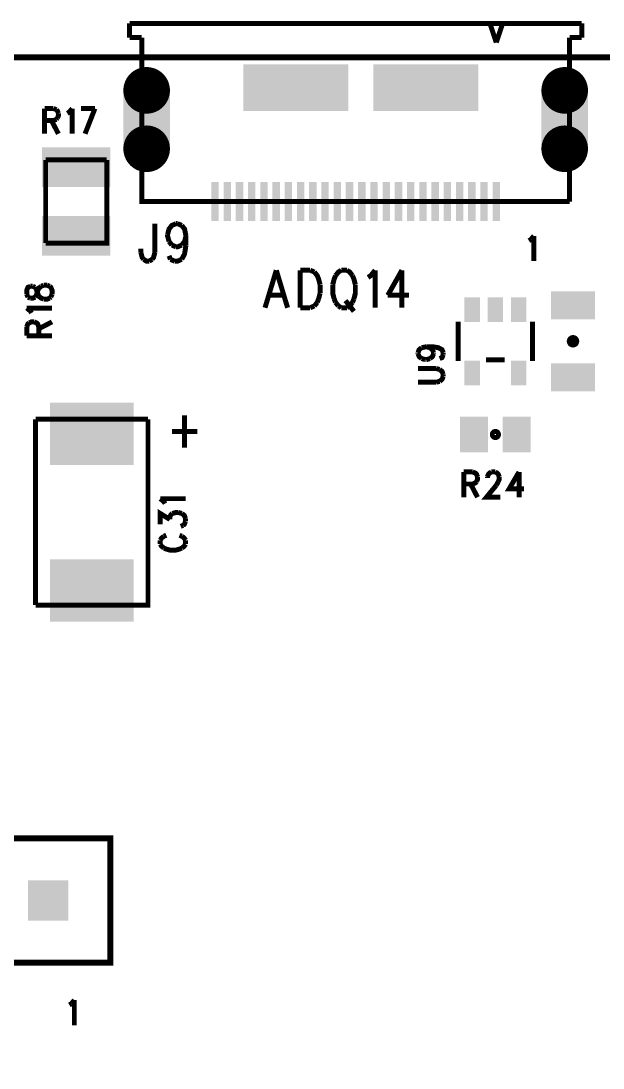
# Model space of a CAD drawing. Extents: x 8 to 19.8, y 7.5 to 11.6.
# Drawn here: x 16.511 to 17.448, y 9.68 to 11.366 of the extents above; entities that cross this region are included whole.
import ezdxf

# ---------------------------------------------------------------- set-up
doc = ezdxf.new("R2010")
doc.units = 0
doc.layers.get('0').update_dxf_attribs({"linetype": 'CONTINUOUS'})
doc.layers.add('ASSEMBLY_PHO', color=7, linetype='CONTINUOUS')

# ---------------------------------------------------------------- blocks, each defined once
blk = doc.blocks.new('SQUARE_9')
blk.add_solid([(-0.0325, -0.0325), (-0.0325, 0.0325), (0.0325, -0.0325), (0.0325, 0.0325)])
blk = doc.blocks.new('RECTANGLE_72')
blk.add_solid([(-0.0355, -0.0225), (-0.0355, 0.0225), (0.0355, -0.0225), (0.0355, 0.0225)])
blk = doc.blocks.new('RECTANGLE_137')
blk.add_solid([(-0.0675, -0.05), (-0.0675, 0.05), (0.0675, -0.05), (0.0675, 0.05)])
blk = doc.blocks.new('RECTANGLE_139')
blk.add_solid([(-0.0225, -0.0285), (-0.0225, 0.0285), (0.0225, -0.0285), (0.0225, 0.0285)])
blk = doc.blocks.new('RECTANGLE_163')
blk.add_solid([(-0.055, -0.032), (-0.055, 0.032), (0.055, -0.032), (0.055, 0.032)])
blk = doc.blocks.new('RECTANGLE_190')
blk.add_solid([(-0.0125, -0.02), (-0.0125, 0.02), (0.0125, -0.02), (0.0125, 0.02)])
blk = doc.blocks.new('RECTANGLE_192')
blk.add_solid([(-0.006, -0.0315), (-0.006, 0.0315), (0.006, -0.0315), (0.006, 0.0315)])
blk = doc.blocks.new('OBLONG_193')
at = {"const_width": 0.0375}
for points in [[(-0.01875, 0.047, 1), (0.01875, 0.047, 1)], [(-0.01875, -0.047, 1), (0.01875, -0.047, 1)]]:
    blk.add_lwpolyline(points, format="xyb", close=True, dxfattribs=at)
blk.add_solid([(-0.0375, -0.047), (-0.0375, 0.047), (0.0375, -0.047), (0.0375, 0.047)])
blk = doc.blocks.new('RECTANGLE_194')
blk.add_solid([(-0.0845, -0.0375), (-0.0845, 0.0375), (0.0845, -0.0375), (0.0845, 0.0375)])

msp = doc.modelspace()

# ---------------------------------------------------------------- linework, layer by layer
at = {"layer": 'ASSEMBLY_PHO'}
for points, const_width in [([(17.41417, 11.36161), (16.68582, 11.36161)], 0.008), ([(16.68582, 11.36161), (16.68582, 11.33877)], 0.008), ([(17.27637, 11.3309), (17.26653, 11.36043)], 0.008), ([(17.28622, 11.36043), (17.27637, 11.3309)], 0.008), ([(17.41417, 11.33877), (17.41417, 11.36161)], 0.008), ([(16.68582, 11.33877), (16.70551, 11.33877)], 0.008), ([(16.70551, 11.33877), (16.70551, 11.075), (17.39448, 11.075)], 0.008), ([(17.39448, 11.075), (17.39448, 11.33877)], 0.008), ([(17.39448, 11.33877), (17.41417, 11.33877)], 0.008), ([(8, 8), (19.811, 8), (19.811, 11.307), (8, 11.307), (8, 8)], 0.01), ([(16.549, 11.22468), (16.549, 11.18399)], 0.008), ([(16.549, 11.22468), (16.56331, 11.22468)], 0.008), ([(16.56331, 11.22468), (16.56809, 11.22274)], 0.008), ([(16.56809, 11.22274), (16.56968, 11.22081), (16.57127, 11.21693)], 0.008), ([(16.58559, 11.21693), (16.58877, 11.21887), (16.59354, 11.22468)], 0.008), ([(16.59354, 11.22468), (16.59354, 11.18399)], 0.008), ([(16.60786, 11.22468), (16.63013, 11.22468)], 0.008), ([(16.63013, 11.22468), (16.61422, 11.18399)], 0.008), ([(16.56331, 11.20531), (16.549, 11.20531)], 0.008), ([(16.56013, 11.20531), (16.57127, 11.18399)], 0.008), ([(16.56809, 11.20724), (16.56331, 11.20531)], 0.008), ([(16.56968, 11.20918), (16.56809, 11.20724)], 0.008), ([(16.57127, 11.21693), (16.57127, 11.21306), (16.56968, 11.20918)], 0.008), ([(16.64921, 11.14192), (16.64921, 11.00807), (16.55078, 11.00807)], 0.008), ([(16.55078, 11.00807), (16.55078, 11.14192)], 0.008), ([(16.55078, 11.14192), (16.64921, 11.14192)], 0.008), ([(16.72672, 11.03937), (16.72672, 10.99337)], 0.008), ([(16.74718, 11.02212), (16.74945, 11.03075), (16.754, 11.0365), (16.76081, 11.03937)], 0.008), ([(16.76081, 11.03937), (16.76309, 11.03937)], 0.008), ([(16.76309, 11.03937), (16.7699, 11.0365)], 0.008), ([(16.7699, 11.0365), (16.77445, 11.03075), (16.77672, 11.01925)], 0.008), ([(16.74945, 11.01062), (16.74718, 11.01925), (16.74718, 11.02212)], 0.008), ([(16.77672, 11.01925), (16.77445, 11.01062)], 0.008), ([(16.77672, 11.01925), (16.77672, 11.00487)], 0.008), ([(17.33218, 11.01387), (17.33695, 11.01968)], 0.008), ([(17.33695, 11.01968), (17.33695, 10.979)], 0.008), ([(16.754, 11.00487), (16.74945, 11.01062)], 0.008), ([(16.76081, 11.002), (16.754, 11.00487)], 0.008), ([(16.7699, 11.00487), (16.76309, 11.002), (16.76081, 11.002)], 0.008), ([(16.77445, 11.01062), (16.7699, 11.00487)], 0.008), ([(16.77672, 11.00487), (16.77445, 10.9905), (16.7699, 10.98187)], 0.008), ([(17.329, 11.01193), (17.33218, 11.01387)], 0.008), ([(16.704, 10.99337), (16.704, 10.99912)], 0.008), ([(16.70854, 10.98187), (16.70627, 10.98475), (16.704, 10.99337)], 0.008), ([(16.72672, 10.99337), (16.72445, 10.98475), (16.72218, 10.98187)], 0.008), ([(16.75172, 10.98187), (16.74945, 10.98762)], 0.008), ([(16.71763, 10.979), (16.71309, 10.979), (16.70854, 10.98187)], 0.008), ([(16.72218, 10.98187), (16.71763, 10.979)], 0.008), ([(16.75854, 10.979), (16.75172, 10.98187)], 0.008), ([(16.7699, 10.98187), (16.76309, 10.979), (16.75854, 10.979)], 0.008), ([(16.92218, 10.96437), (16.904, 10.904)], 0.008), ([(16.92218, 10.96437), (16.94036, 10.904)], 0.008), ([(16.96081, 10.96437), (16.96081, 10.904)], 0.008), ([(16.96081, 10.96437), (16.97672, 10.96437)], 0.008), ([(16.97672, 10.96437), (16.98354, 10.9615)], 0.008), ([(16.98354, 10.9615), (16.98809, 10.95575), (16.99036, 10.95), (16.99263, 10.94137)], 0.008), ([(17.01763, 10.95575), (17.01536, 10.95), (17.01309, 10.94137)], 0.008), ([(17.02672, 10.96437), (17.02218, 10.9615), (17.01763, 10.95575)], 0.008), ([(17.03581, 10.96437), (17.02672, 10.96437)], 0.008), ([(17.0449, 10.95575), (17.04036, 10.9615), (17.03581, 10.96437)], 0.008), ([(17.04945, 10.94137), (17.04718, 10.95), (17.0449, 10.95575)], 0.008), ([(17.0699, 10.95287), (17.07445, 10.95575), (17.08127, 10.96437)], 0.008), ([(17.08127, 10.96437), (17.08127, 10.904)], 0.008), ([(17.12445, 10.96437), (17.10172, 10.92412)], 0.008), ([(17.12445, 10.96437), (17.12445, 10.904)], 0.008), ([(16.52612, 10.93854), (16.52225, 10.93695), (16.52031, 10.93218), (16.52031, 10.92581)], 0.008), ([(16.53, 10.93854), (16.52612, 10.93854)], 0.008), ([(16.53387, 10.93695), (16.53, 10.93854)], 0.008), ([(16.53775, 10.9274), (16.53581, 10.93377), (16.53387, 10.93695)], 0.008), ([(16.53581, 10.92422), (16.53775, 10.93059), (16.53968, 10.93536)], 0.008), ([(16.53968, 10.93536), (16.54356, 10.93854)], 0.008), ([(16.54356, 10.93854), (16.54743, 10.94013)], 0.008), ([(16.54743, 10.94013), (16.55325, 10.94013)], 0.008), ([(16.55325, 10.94013), (16.55712, 10.93854)], 0.008), ([(16.55712, 10.93854), (16.55906, 10.93695), (16.561, 10.93218), (16.561, 10.92581)], 0.008), ([(16.99263, 10.94137), (16.99263, 10.927)], 0.008), ([(17.01309, 10.94137), (17.01309, 10.927), (17.01536, 10.91837)], 0.008), ([(17.04718, 10.91837), (17.04945, 10.927), (17.04945, 10.94137)], 0.008), ([(16.52031, 10.92581), (16.52225, 10.92104)], 0.008), ([(16.52225, 10.92104), (16.52612, 10.91945)], 0.008), ([(16.52612, 10.91945), (16.53, 10.91945), (16.53387, 10.92104)], 0.008), ([(16.53387, 10.92104), (16.53581, 10.92422)], 0.008), ([(16.53968, 10.92263), (16.53775, 10.9274)], 0.008), ([(16.54743, 10.91786), (16.54356, 10.91945), (16.53968, 10.92263)], 0.008), ([(16.55712, 10.91945), (16.55325, 10.91786), (16.54743, 10.91786)], 0.008), ([(16.55906, 10.92104), (16.55712, 10.91945)], 0.008), ([(16.561, 10.92581), (16.55906, 10.92104)], 0.008), ([(16.91081, 10.92412), (16.93354, 10.92412)], 0.008), ([(16.99036, 10.91837), (16.98809, 10.91262)], 0.008), ([(16.99263, 10.927), (16.99036, 10.91837)], 0.008), ([(17.01536, 10.91837), (17.01763, 10.91262)], 0.008), ([(17.0449, 10.91262), (17.04718, 10.91837)], 0.008), ([(17.10172, 10.92412), (17.13581, 10.92412)], 0.008), ([(16.52612, 10.89877), (16.52031, 10.90354)], 0.008), ([(16.52031, 10.90354), (16.561, 10.90354)], 0.008), ([(16.97672, 10.904), (16.96081, 10.904)], 0.008), ([(16.98354, 10.90687), (16.97672, 10.904)], 0.008), ([(16.98809, 10.91262), (16.98354, 10.90687)], 0.008), ([(17.01763, 10.91262), (17.02218, 10.90687)], 0.008), ([(17.02218, 10.90687), (17.02672, 10.904)], 0.008), ([(17.02672, 10.904), (17.03581, 10.904)], 0.008), ([(17.03354, 10.9155), (17.04718, 10.89825)], 0.008), ([(17.03581, 10.904), (17.04036, 10.90687)], 0.008), ([(17.04036, 10.90687), (17.0449, 10.91262)], 0.008), ([(16.52806, 10.89559), (16.52612, 10.89877)], 0.008), ([(16.52031, 10.87331), (16.52225, 10.87809), (16.52418, 10.87968)], 0.008), ([(16.52031, 10.859), (16.52031, 10.87331)], 0.008), ([(16.52418, 10.87968), (16.52806, 10.88127), (16.53193, 10.88127)], 0.008), ([(16.53193, 10.88127), (16.53581, 10.87968), (16.53775, 10.87809), (16.53968, 10.87331)], 0.008), ([(16.53968, 10.87013), (16.561, 10.88127)], 0.008), ([(16.53968, 10.87331), (16.53968, 10.859)], 0.008), ([(17.215, 10.8815), (17.215, 10.8185)], 0.008), ([(17.335, 10.8815), (17.335, 10.8185)], 0.008), ([(16.52031, 10.859), (16.561, 10.859)], 0.008), ([(17.15031, 10.83172), (17.15225, 10.8365), (17.15612, 10.83968)], 0.008), ([(17.15612, 10.83968), (17.16387, 10.84127)], 0.008), ([(17.16387, 10.84127), (17.16968, 10.83968)], 0.008), ([(17.16387, 10.84127), (17.17356, 10.84127), (17.18325, 10.83968), (17.18906, 10.8365), (17.191, 10.83172)], 0.008), ([(17.16968, 10.83968), (17.17356, 10.8365), (17.1755, 10.83172)], 0.008), ([(17.15031, 10.83013), (17.15031, 10.83172)], 0.008), ([(17.15612, 10.82218), (17.15225, 10.82536), (17.15031, 10.83013)], 0.008), ([(17.16193, 10.82059), (17.15612, 10.82218)], 0.008), ([(17.16387, 10.82059), (17.16193, 10.82059)], 0.008), ([(17.16968, 10.82218), (17.16387, 10.82059)], 0.008), ([(17.1755, 10.83013), (17.17356, 10.82536), (17.16968, 10.82218)], 0.008), ([(17.1755, 10.83172), (17.1755, 10.83013)], 0.008), ([(17.191, 10.82854), (17.18906, 10.82377), (17.18518, 10.82218)], 0.008), ([(17.191, 10.83172), (17.191, 10.82854)], 0.008), ([(17.26, 10.82), (17.29, 10.82)], 0.008), ([(17.17937, 10.80627), (17.15031, 10.80627)], 0.008), ([(17.18518, 10.80468), (17.17937, 10.80627)], 0.008), ([(17.191, 10.79672), (17.18906, 10.8015), (17.18518, 10.80468)], 0.008), ([(17.15031, 10.784), (17.17937, 10.784)], 0.008), ([(17.17937, 10.784), (17.18518, 10.78559)], 0.008), ([(17.18518, 10.78559), (17.18906, 10.78877), (17.191, 10.79354)], 0.008), ([(17.191, 10.79354), (17.191, 10.79672)], 0.008), ([(16.71555, 10.7246), (16.71555, 10.42539), (16.53444, 10.42539)], 0.008), ([(16.53444, 10.42539), (16.53444, 10.7246)], 0.008), ([(16.53444, 10.7246), (16.71555, 10.7246)], 0.008), ([(16.77445, 10.73075), (16.77445, 10.679)], 0.008), ([(16.754, 10.70487), (16.7949, 10.70487)], 0.008), ([(17.224, 10.63968), (17.224, 10.599)], 0.008), ([(17.224, 10.63968), (17.23831, 10.63968)], 0.008), ([(17.23831, 10.63968), (17.24309, 10.63775), (17.24468, 10.63581), (17.24627, 10.63193)], 0.008), ([(17.24627, 10.63193), (17.24627, 10.62806), (17.24468, 10.62418)], 0.008), ([(17.26218, 10.63193), (17.26377, 10.63581), (17.26536, 10.63775), (17.26854, 10.63968)], 0.008), ([(17.26218, 10.63), (17.26218, 10.63193)], 0.008), ([(17.26854, 10.63968), (17.2749, 10.63968)], 0.008), ([(17.2749, 10.63968), (17.27809, 10.63775), (17.27968, 10.63581), (17.28127, 10.63193)], 0.008), ([(17.28127, 10.63193), (17.28127, 10.62806), (17.27968, 10.62418)], 0.008), ([(17.31309, 10.63968), (17.29718, 10.61256), (17.32104, 10.61256)], 0.008), ([(17.31309, 10.63968), (17.31309, 10.599)], 0.008), ([(17.23831, 10.62031), (17.224, 10.62031)], 0.008), ([(17.23513, 10.62031), (17.24627, 10.599)], 0.008), ([(17.24468, 10.62418), (17.24309, 10.62225), (17.23831, 10.62031)], 0.008), ([(17.2765, 10.61837), (17.26059, 10.599), (17.28286, 10.599)], 0.008), ([(17.27968, 10.62418), (17.2765, 10.61837)], 0.008), ([(16.74112, 10.59195), (16.73531, 10.59672)], 0.008), ([(16.73531, 10.59672), (16.776, 10.59672)], 0.008), ([(16.74306, 10.58877), (16.74112, 10.59195)], 0.008), ([(16.73531, 10.55536), (16.73531, 10.57286), (16.75081, 10.56331)], 0.008), ([(16.75081, 10.56331), (16.75081, 10.56809), (16.75275, 10.57127), (16.75468, 10.57286)], 0.008), ([(16.75468, 10.57286), (16.7605, 10.57445), (16.76437, 10.57445)], 0.008), ([(16.76437, 10.57445), (16.77018, 10.57286)], 0.008), ([(16.77018, 10.57286), (16.77406, 10.56968), (16.776, 10.5649)], 0.008), ([(16.776, 10.5649), (16.776, 10.56013)], 0.008), ([(16.77212, 10.55377), (16.76825, 10.55218)], 0.008), ([(16.776, 10.56013), (16.77406, 10.55536), (16.77212, 10.55377)], 0.008), ([(16.74112, 10.53627), (16.73725, 10.53309), (16.73531, 10.5299)], 0.008), ([(16.73531, 10.5299), (16.73531, 10.52354)], 0.008), ([(16.745, 10.53786), (16.74112, 10.53627)], 0.008), ([(16.77018, 10.53627), (16.76631, 10.53786)], 0.008), ([(16.776, 10.5299), (16.77406, 10.53309), (16.77018, 10.53627)], 0.008), ([(16.776, 10.52354), (16.776, 10.5299)], 0.008), ([(16.73531, 10.52354), (16.73725, 10.52036), (16.74112, 10.51718)], 0.008), ([(16.74112, 10.51718), (16.745, 10.51559), (16.75081, 10.514), (16.7605, 10.514), (16.76631, 10.51559), (16.77018, 10.51718)], 0.008), ([(16.77018, 10.51718), (16.77406, 10.52036), (16.776, 10.52354)], 0.008), ([(16.655, 10.05), (16.655, 9.85), (15.555, 9.85), (15.555, 10.05), (16.655, 10.05)], 0.01), ([(16.59218, 9.78387), (16.59695, 9.78968)], 0.008), ([(16.59695, 9.78968), (16.59695, 9.749)], 0.008), ([(16.589, 9.78193), (16.59218, 9.78387)], 0.008)]:
    msp.add_lwpolyline(points, dxfattribs=dict(at, const_width=const_width))
at = {"layer": 'ASSEMBLY_PHO', "const_width": 0.01}
for points in [[(17.395, 10.85, 1), (17.405, 10.85, 1)], [(17.27107, 10.7, 1), (17.27893, 10.7, 1)]]:
    msp.add_lwpolyline(points, format="xyb", close=True, dxfattribs=at)

# ---------------------------------------------------------------- block references
at = {"layer": 'ASSEMBLY_PHO'}
for name, p in [('RECTANGLE_194', (16.95354, 11.25807)), ('RECTANGLE_194', (17.16318, 11.25807)), ('OBLONG_193', (16.71338, 11.20688)), ('OBLONG_193', (17.38661, 11.20688)), ('RECTANGLE_163', (16.6, 11.13011)), ('RECTANGLE_192', (16.82362, 11.075)), ('RECTANGLE_192', (16.8433, 11.075)), ('RECTANGLE_192', (16.86299, 11.075)), ('RECTANGLE_192', (16.88267, 11.075)), ('RECTANGLE_192', (16.90236, 11.075)), ('RECTANGLE_192', (16.92204, 11.075)), ('RECTANGLE_192', (16.94173, 11.075)), ('RECTANGLE_192', (16.96141, 11.075)), ('RECTANGLE_192', (16.9811, 11.075)), ('RECTANGLE_192', (17.00078, 11.075)), ('RECTANGLE_192', (17.02047, 11.075)), ('RECTANGLE_192', (17.04015, 11.075)), ('RECTANGLE_192', (17.05984, 11.075)), ('RECTANGLE_192', (17.07952, 11.075)), ('RECTANGLE_192', (17.09921, 11.075)), ('RECTANGLE_192', (17.11889, 11.075)), ('RECTANGLE_192', (17.13858, 11.075)), ('RECTANGLE_192', (17.15826, 11.075)), ('RECTANGLE_192', (17.17795, 11.075)), ('RECTANGLE_192', (17.19763, 11.075)), ('RECTANGLE_192', (17.21732, 11.075)), ('RECTANGLE_192', (17.237, 11.075)), ('RECTANGLE_192', (17.25669, 11.075)), ('RECTANGLE_192', (17.27637, 11.075)), ('RECTANGLE_163', (16.6, 11.01988)), ('RECTANGLE_190', (17.2375, 10.901)), ('RECTANGLE_190', (17.275, 10.901)), ('RECTANGLE_190', (17.3125, 10.901)), ('RECTANGLE_72', (17.4, 10.90807)), ('RECTANGLE_190', (17.2375, 10.799)), ('RECTANGLE_190', (17.3125, 10.799)), ('RECTANGLE_72', (17.4, 10.79192)), ('RECTANGLE_137', (16.625, 10.70098)), ('RECTANGLE_139', (17.24055, 10.7)), ('RECTANGLE_139', (17.30944, 10.7)), ('RECTANGLE_137', (16.625, 10.44901)), ('SQUARE_9', (16.555, 9.95))]:
    msp.add_blockref(name, p, dxfattribs=at)

doc.saveas('drawing.dxf')
